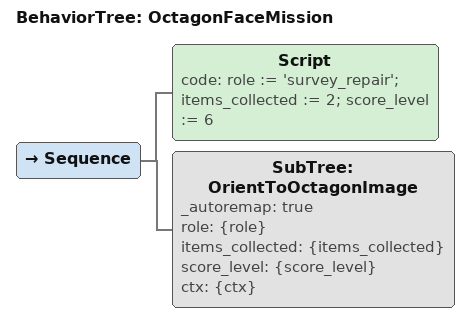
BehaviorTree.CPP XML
<root BTCPP_format="4" main_tree_to_execute="OctagonFaceMission">
    <BehaviorTree ID="OctagonFaceMission">
        <Sequence>
            <Script code="role := 'survey_repair'; items_collected := 2; score_level := 6"/>
            <SubTree ID="OrientToOctagonImage" _autoremap="true"
                     role="{role}" items_collected="{items_collected}"
                     score_level="{score_level}" ctx="{ctx}"/>
        </Sequence>
    </BehaviorTree>
</root>
